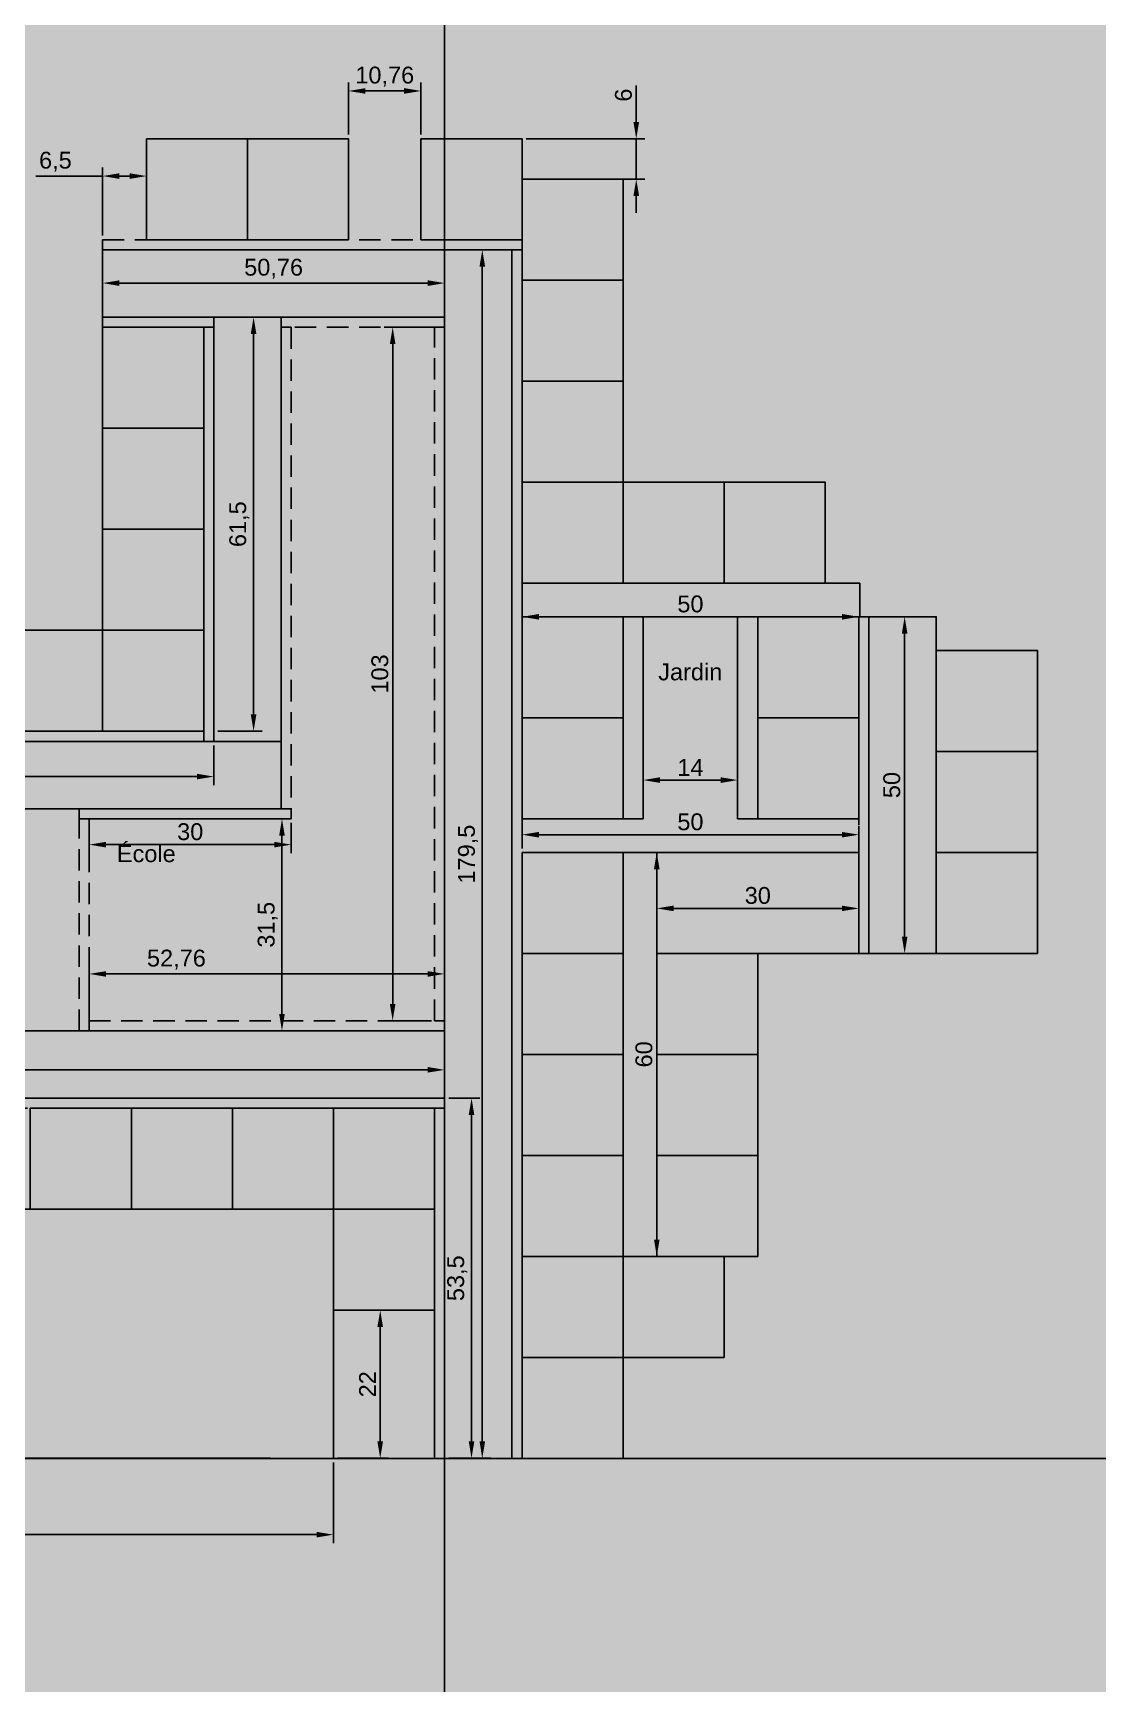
# Model space of a CAD drawing. Header units: metres. Extents: x 0 to 2792, y -15 to 2048.
# Drawn here: x 2281.3 to 2439.4, y 1564.7 to 1810 of the extents above; entities that cross this region are included whole.
import ezdxf

# ---------------------------------------------------------------- set-up
doc = ezdxf.new("R2010")
doc.units = ezdxf.units.M
doc.linetypes.add('CACHE2', pattern=[4.7625, 3.175, -1.5875])
for name, color, linetype in [('Batiment', 4, 'Continuous'), ('BG', 251, 'Continuous'), ('Plan', 3, 'Continuous'), ('Rue', 161, 'Continuous'), ('Sidewalk', 211, 'CACHE2'), ('Séparation', 10, 'Continuous')]:
    doc.layers.add(name, color=color, linetype=linetype)
doc.styles.get("Standard").update_dxf_attribs({"font": 'arial.ttf'})
doc.dimstyles.new('ISO-25', dxfattribs={"dimtxt": 2.5, "dimasz": 2.5, "dimexe": 1.25, "dimexo": 0.625, "dimtad": 1, "dimtxsty": 'Standard', "dimcen": 2.5, "dimadec": 0, "dimazin": 0, "dimtfac": 1, "dimtmove": 0, "dimatfit": 3, "dimfxl": 1, "dimarcsym": 0})

# ---------------------------------------------------------------- blocks, each defined once
blk = doc.blocks.new('*D170')
at = {"layer": 'Defpoints', "color": 0, "transparency": 16777216}
for p in [(2276.62, 1635.25), (2317.18, 1635.25), (2317.18, 1598.25)]:
    blk.add_point(p, dxfattribs=at)
at = {"layer": 'Plan', "color": 0, "lineweight": -2, "transparency": 16777216}
for p, q in [((2316.56, 1635.25), (2275.37, 1635.25)), ((2276.62, 1600.75), (2276.62, 1632.75)), ((2316.56, 1598.25), (2275.37, 1598.25))]:
    blk.add_line(p, q, dxfattribs=at)
at = {"layer": 'Plan', "color": 0, "transparency": 16777216}
for points in [[(2276.21, 1632.75), (2277.04, 1632.75), (2276.62, 1635.25)], [(2276.21, 1600.75), (2277.04, 1600.75), (2276.62, 1598.25)]]:
    blk.add_solid(points, dxfattribs=at)
at = {"layer": 'Plan', "color": 0, "transparency": 16777216, "insert": (2274.72, 1616.75), "char_height": 2.5, "attachment_point": 5, "rotation": 90}
blk.add_mtext('37', dxfattribs=at)
blk = doc.blocks.new('*D187')
at = {"layer": 'Defpoints', "color": 0, "transparency": 16777216}
for p in [(2325.88, 1620.25), (2332.83, 1620.25), (2325.88, 1598.25)]:
    blk.add_point(p, dxfattribs=at)
at = {"layer": 'Plan', "color": 0, "lineweight": -2, "transparency": 16777216}
for p, q in [((2326.51, 1620.25), (2334.08, 1620.25)), ((2332.83, 1600.75), (2332.83, 1617.75)), ((2326.51, 1598.25), (2334.08, 1598.25))]:
    blk.add_line(p, q, dxfattribs=at)
at = {"layer": 'Plan', "color": 0, "transparency": 16777216}
for points in [[(2332.41, 1617.75), (2333.24, 1617.75), (2332.83, 1620.25)], [(2332.41, 1600.75), (2333.24, 1600.75), (2332.83, 1598.25)]]:
    blk.add_solid(points, dxfattribs=at)
at = {"layer": 'Plan', "color": 0, "transparency": 16777216, "insert": (2330.95, 1609.25), "char_height": 2.5, "attachment_point": 5, "rotation": 90}
blk.add_mtext('22', dxfattribs=at)
blk = doc.blocks.new('*D188')
at = {"layer": 'Defpoints', "color": 0, "transparency": 16777216}
for p in [(2373.88, 1688.25), (2403.88, 1688.25), (2403.88, 1679.93)]:
    blk.add_point(p, dxfattribs=at)
at = {"layer": 'Plan', "color": 0, "lineweight": -2, "transparency": 16777216}
for p, q in [((2373.88, 1687.62), (2373.88, 1678.68)), ((2403.88, 1687.62), (2403.88, 1678.68)), ((2376.38, 1679.93), (2401.38, 1679.93))]:
    blk.add_line(p, q, dxfattribs=at)
at = {"layer": 'Plan', "color": 0, "transparency": 16777216}
for points in [[(2376.38, 1680.35), (2376.38, 1679.52), (2373.88, 1679.93)], [(2401.38, 1680.35), (2401.38, 1679.52), (2403.88, 1679.93)]]:
    blk.add_solid(points, dxfattribs=at)
at = {"layer": 'Plan', "color": 0, "transparency": 16777216, "insert": (2388.88, 1681.84), "char_height": 2.5, "attachment_point": 5}
blk.add_mtext('30', dxfattribs=at)
blk = doc.blocks.new('*D196')
at = {"layer": 'Defpoints', "color": 0, "transparency": 16777216}
for p in [(2216.62, 1598.25), (2325.88, 1598.25), (2325.88, 1586.91)]:
    blk.add_point(p, dxfattribs=at)
at = {"layer": 'Plan', "color": 0, "lineweight": -2, "transparency": 16777216}
for p, q in [((2216.62, 1597.62), (2216.62, 1585.66)), ((2325.88, 1597.62), (2325.88, 1585.66)), ((2219.12, 1586.91), (2323.38, 1586.91))]:
    blk.add_line(p, q, dxfattribs=at)
at = {"layer": 'Plan', "color": 0, "transparency": 16777216}
for points in [[(2219.12, 1587.32), (2219.12, 1586.49), (2216.62, 1586.91)], [(2323.38, 1587.32), (2323.38, 1586.49), (2325.88, 1586.91)]]:
    blk.add_solid(points, dxfattribs=at)
at = {"layer": 'Plan', "color": 0, "transparency": 16777216, "insert": (2271.25, 1589.03), "char_height": 2.5, "attachment_point": 5}
blk.add_mtext('109,26', dxfattribs=at)
blk = doc.blocks.new('*D197')
at = {"layer": 'Defpoints', "color": 0, "transparency": 16777216}
for p in [(2289.62, 1693.25), (2289.62, 1661.75), (2318.24, 1661.75)]:
    blk.add_point(p, dxfattribs=at)
at = {"layer": 'Plan', "color": 0, "lineweight": -2, "transparency": 16777216}
for p, q in [((2290.24, 1693.25), (2319.49, 1693.25)), ((2318.24, 1690.75), (2318.24, 1664.25)), ((2290.24, 1661.75), (2319.49, 1661.75))]:
    blk.add_line(p, q, dxfattribs=at)
at = {"layer": 'Plan', "color": 0, "transparency": 16777216}
for points in [[(2317.83, 1690.75), (2318.66, 1690.75), (2318.24, 1693.25)], [(2317.83, 1664.25), (2318.66, 1664.25), (2318.24, 1661.75)]]:
    blk.add_solid(points, dxfattribs=at)
at = {"layer": 'Plan', "color": 0, "transparency": 16777216, "insert": (2316.12, 1677.5), "char_height": 2.5, "attachment_point": 5, "rotation": 90}
blk.add_mtext('31,5', dxfattribs=at)
blk = doc.blocks.new('*D198')
at = {"layer": 'Defpoints', "color": 0, "transparency": 16777216}
for p in [(2334.68, 1766.25), (2340.88, 1766.25), (2340.88, 1663.25)]:
    blk.add_point(p, dxfattribs=at)
at = {"layer": 'Plan', "color": 0, "lineweight": -2, "transparency": 16777216}
for p, q in [((2340.26, 1766.25), (2333.43, 1766.25)), ((2334.68, 1665.75), (2334.68, 1763.75)), ((2340.26, 1663.25), (2333.43, 1663.25))]:
    blk.add_line(p, q, dxfattribs=at)
at = {"layer": 'Plan', "color": 0, "transparency": 16777216}
for points in [[(2334.26, 1763.75), (2335.09, 1763.75), (2334.68, 1766.25)], [(2334.26, 1665.75), (2335.09, 1665.75), (2334.68, 1663.25)]]:
    blk.add_solid(points, dxfattribs=at)
at = {"layer": 'Plan', "color": 0, "transparency": 16777216, "insert": (2332.78, 1714.75), "char_height": 2.5, "attachment_point": 5, "rotation": 90}
blk.add_mtext('103', dxfattribs=at)
blk = doc.blocks.new('*D199')
at = {"layer": 'Defpoints', "color": 0, "transparency": 16777216}
for p in [(2342.38, 1670.2), (2289.62, 1663.25), (2342.38, 1663.25)]:
    blk.add_point(p, dxfattribs=at)
at = {"layer": 'Plan', "color": 0, "lineweight": -2, "transparency": 16777216}
for p, q in [((2289.62, 1663.87), (2289.62, 1671.45)), ((2292.12, 1670.2), (2339.88, 1670.2)), ((2342.38, 1663.87), (2342.38, 1671.45))]:
    blk.add_line(p, q, dxfattribs=at)
at = {"layer": 'Plan', "color": 0, "transparency": 16777216}
for points in [[(2292.12, 1670.61), (2292.12, 1669.78), (2289.62, 1670.2)], [(2339.88, 1670.61), (2339.88, 1669.78), (2342.38, 1670.2)]]:
    blk.add_solid(points, dxfattribs=at)
at = {"layer": 'Plan', "color": 0, "transparency": 16777216, "insert": (2302.57, 1672.32), "char_height": 2.5, "attachment_point": 5}
blk.add_mtext('52,76', dxfattribs=at)
blk = doc.blocks.new('*D201')
at = {"layer": 'Defpoints', "color": 0, "transparency": 16777216}
for p in [(2289.62, 1693.25), (2319.62, 1693.25), (2319.62, 1689.4)]:
    blk.add_point(p, dxfattribs=at)
at = {"layer": 'Plan', "color": 0, "lineweight": -2, "transparency": 16777216}
for p, q in [((2289.62, 1692.62), (2289.62, 1688.15)), ((2319.62, 1692.62), (2319.62, 1688.15)), ((2292.12, 1689.4), (2317.12, 1689.4))]:
    blk.add_line(p, q, dxfattribs=at)
at = {"layer": 'Plan', "color": 0, "transparency": 16777216}
for points in [[(2292.12, 1689.82), (2292.12, 1688.99), (2289.62, 1689.4)], [(2317.12, 1689.82), (2317.12, 1688.99), (2319.62, 1689.4)]]:
    blk.add_solid(points, dxfattribs=at)
at = {"layer": 'Plan', "color": 0, "transparency": 16777216, "insert": (2304.62, 1691.31), "char_height": 2.5, "attachment_point": 5}
blk.add_mtext('30', dxfattribs=at)
blk = doc.blocks.new('*D203')
at = {"layer": 'Defpoints', "color": 0, "transparency": 16777216}
for p in [(2245.12, 1704.75), (2308.12, 1704.75), (2308.12, 1699.51)]:
    blk.add_point(p, dxfattribs=at)
at = {"layer": 'Plan', "color": 0, "lineweight": -2, "transparency": 16777216}
for p, q in [((2245.12, 1704.12), (2245.12, 1698.26)), ((2308.12, 1704.12), (2308.12, 1698.26)), ((2247.62, 1699.51), (2305.62, 1699.51))]:
    blk.add_line(p, q, dxfattribs=at)
at = {"layer": 'Plan', "color": 0, "transparency": 16777216}
for points in [[(2247.62, 1699.93), (2247.62, 1699.1), (2245.12, 1699.51)], [(2305.62, 1699.93), (2305.62, 1699.1), (2308.12, 1699.51)]]:
    blk.add_solid(points, dxfattribs=at)
at = {"layer": 'Plan', "color": 0, "transparency": 16777216, "insert": (2276.62, 1701.41), "char_height": 2.5, "attachment_point": 5}
blk.add_mtext('63', dxfattribs=at)
blk = doc.blocks.new('*D206')
at = {"layer": 'Defpoints', "color": 0, "transparency": 16777216}
for p in [(2291.62, 1772.81), (2291.62, 1767.75), (2342.38, 1767.75)]:
    blk.add_point(p, dxfattribs=at)
at = {"layer": 'Plan', "color": 0, "lineweight": -2, "transparency": 16777216}
for p, q in [((2291.62, 1768.37), (2291.62, 1774.06)), ((2342.38, 1768.37), (2342.38, 1774.06)), ((2339.88, 1772.81), (2294.12, 1772.81))]:
    blk.add_line(p, q, dxfattribs=at)
at = {"layer": 'Plan', "color": 0, "transparency": 16777216}
for points in [[(2294.12, 1773.23), (2294.12, 1772.39), (2291.62, 1772.81)], [(2339.88, 1773.23), (2339.88, 1772.39), (2342.38, 1772.81)]]:
    blk.add_solid(points, dxfattribs=at)
at = {"layer": 'Plan', "color": 0, "transparency": 16777216, "insert": (2317, 1774.94), "char_height": 2.5, "attachment_point": 5}
blk.add_mtext('50,76', dxfattribs=at)
blk = doc.blocks.new('*D207')
at = {"layer": 'Defpoints', "color": 0, "transparency": 16777216}
for p in [(2338.88, 1801.35), (2328.12, 1794.25), (2338.88, 1794.25)]:
    blk.add_point(p, dxfattribs=at)
at = {"layer": 'Plan', "color": 0, "lineweight": -2, "transparency": 16777216}
for p, q in [((2328.12, 1794.87), (2328.12, 1802.6)), ((2338.88, 1794.87), (2338.88, 1802.6)), ((2330.62, 1801.35), (2336.38, 1801.35))]:
    blk.add_line(p, q, dxfattribs=at)
at = {"layer": 'Plan', "color": 0, "transparency": 16777216}
for points in [[(2330.62, 1801.77), (2330.62, 1800.94), (2328.12, 1801.35)], [(2336.38, 1801.77), (2336.38, 1800.94), (2338.88, 1801.35)]]:
    blk.add_solid(points, dxfattribs=at)
at = {"layer": 'Plan', "color": 0, "transparency": 16777216, "insert": (2333.5, 1803.48), "char_height": 2.5, "attachment_point": 5}
blk.add_mtext('10,76', dxfattribs=at)
blk = doc.blocks.new('*D208')
at = {"layer": 'Defpoints', "color": 0, "transparency": 16777216}
for p in [(2298.12, 1788.71), (2291.62, 1779.25), (2298.12, 1779.25)]:
    blk.add_point(p, dxfattribs=at)
at = {"layer": 'Plan', "color": 0, "lineweight": -2, "transparency": 16777216}
for p, q in [((2291.62, 1788.71), (2281.69, 1788.71)), ((2291.62, 1779.87), (2291.62, 1789.96)), ((2295.62, 1788.71), (2294.12, 1788.71)), ((2298.12, 1779.87), (2298.12, 1789.96))]:
    blk.add_line(p, q, dxfattribs=at)
at = {"layer": 'Plan', "color": 0, "transparency": 16777216}
for points in [[(2294.12, 1789.13), (2294.12, 1788.29), (2291.62, 1788.71)], [(2295.62, 1789.13), (2295.62, 1788.29), (2298.12, 1788.71)]]:
    blk.add_solid(points, dxfattribs=at)
at = {"layer": 'Plan', "color": 0, "transparency": 16777216, "insert": (2284.61, 1790.84), "char_height": 2.5, "attachment_point": 5}
blk.add_mtext('6,5', dxfattribs=at)
blk = doc.blocks.new('*D209')
at = {"layer": 'Defpoints', "color": 0, "transparency": 16777216}
for p in [(2353.88, 1794.25), (2353.88, 1788.25), (2370.84, 1788.25)]:
    blk.add_point(p, dxfattribs=at)
at = {"layer": 'Plan', "color": 0, "lineweight": -2, "transparency": 16777216}
for p, q in [((2370.84, 1796.75), (2370.84, 1802.18)), ((2354.51, 1794.25), (2372.09, 1794.25)), ((2370.84, 1788.25), (2370.84, 1794.25)), ((2354.51, 1788.25), (2372.09, 1788.25)), ((2370.84, 1785.75), (2370.84, 1783.25))]:
    blk.add_line(p, q, dxfattribs=at)
at = {"layer": 'Plan', "color": 0, "transparency": 16777216}
for points in [[(2370.42, 1796.75), (2371.26, 1796.75), (2370.84, 1794.25)], [(2370.42, 1785.75), (2371.26, 1785.75), (2370.84, 1788.25)]]:
    blk.add_solid(points, dxfattribs=at)
at = {"layer": 'Plan', "color": 0, "transparency": 16777216, "insert": (2368.94, 1800.73), "char_height": 2.5, "attachment_point": 5, "rotation": 90}
blk.add_mtext('6', dxfattribs=at)
blk = doc.blocks.new('*D218')
at = {"layer": 'Defpoints', "color": 0, "transparency": 16777216}
for p in [(2308.12, 1767.75), (2308.12, 1706.25), (2314.03, 1706.25)]:
    blk.add_point(p, dxfattribs=at)
at = {"layer": 'Plan', "color": 0, "lineweight": -2, "transparency": 16777216}
for p, q in [((2308.74, 1767.75), (2315.28, 1767.75)), ((2314.03, 1765.25), (2314.03, 1708.75)), ((2308.74, 1706.25), (2315.28, 1706.25))]:
    blk.add_line(p, q, dxfattribs=at)
at = {"layer": 'Plan', "color": 0, "transparency": 16777216}
for points in [[(2313.61, 1765.25), (2314.44, 1765.25), (2314.03, 1767.75)], [(2313.61, 1708.75), (2314.44, 1708.75), (2314.03, 1706.25)]]:
    blk.add_solid(points, dxfattribs=at)
at = {"layer": 'Plan', "color": 0, "transparency": 16777216, "insert": (2311.9, 1737), "char_height": 2.5, "attachment_point": 5, "rotation": 90}
blk.add_mtext('61,5', dxfattribs=at)
blk = doc.blocks.new('*D220')
at = {"layer": 'Defpoints', "color": 0, "transparency": 16777216}
for p in [(2205.12, 1661.75), (2342.38, 1655.95), (2342.38, 1651.75)]:
    blk.add_point(p, dxfattribs=at)
at = {"layer": 'Plan', "color": 0, "lineweight": -2, "transparency": 16777216}
for p, q in [((2205.12, 1661.12), (2205.12, 1654.7)), ((2207.62, 1655.95), (2339.88, 1655.95)), ((2342.38, 1652.37), (2342.38, 1657.2))]:
    blk.add_line(p, q, dxfattribs=at)
at = {"layer": 'Plan', "color": 0, "transparency": 16777216}
for points in [[(2207.62, 1656.37), (2207.62, 1655.54), (2205.12, 1655.95)], [(2339.88, 1656.37), (2339.88, 1655.54), (2342.38, 1655.95)]]:
    blk.add_solid(points, dxfattribs=at)
at = {"layer": 'Plan', "color": 0, "transparency": 16777216, "insert": (2273.75, 1658.08), "char_height": 2.5, "attachment_point": 5}
blk.add_mtext('137,26', dxfattribs=at)
blk = doc.blocks.new('*D221')
at = {"layer": 'Defpoints', "color": 0, "transparency": 16777216}
for p in [(2342.38, 1777.75), (2342.38, 1598.25), (2347.98, 1598.25)]:
    blk.add_point(p, dxfattribs=at)
at = {"layer": 'Plan', "color": 0, "lineweight": -2, "transparency": 16777216}
for p, q in [((2343.01, 1777.75), (2349.23, 1777.75)), ((2347.98, 1775.25), (2347.98, 1600.75)), ((2343.01, 1598.25), (2349.23, 1598.25))]:
    blk.add_line(p, q, dxfattribs=at)
at = {"layer": 'Plan', "color": 0, "transparency": 16777216}
for points in [[(2347.57, 1775.25), (2348.4, 1775.25), (2347.98, 1777.75)], [(2347.57, 1600.75), (2348.4, 1600.75), (2347.98, 1598.25)]]:
    blk.add_solid(points, dxfattribs=at)
at = {"layer": 'Plan', "color": 0, "transparency": 16777216, "insert": (2345.86, 1688), "char_height": 2.5, "attachment_point": 5, "rotation": 90}
blk.add_mtext('179,5', dxfattribs=at)
blk = doc.blocks.new('*D222')
at = {"layer": 'Defpoints', "color": 0, "transparency": 16777216}
for p in [(2368.88, 1688.25), (2368.88, 1628.25), (2373.88, 1628.25)]:
    blk.add_point(p, dxfattribs=at)
at = {"layer": 'Plan', "color": 0, "lineweight": -2, "transparency": 16777216}
for p, q in [((2369.51, 1688.25), (2375.13, 1688.25)), ((2373.88, 1685.75), (2373.88, 1630.75)), ((2369.51, 1628.25), (2375.13, 1628.25))]:
    blk.add_line(p, q, dxfattribs=at)
at = {"layer": 'Plan', "color": 0, "transparency": 16777216}
for points in [[(2373.47, 1685.75), (2374.3, 1685.75), (2373.88, 1688.25)], [(2373.47, 1630.75), (2374.3, 1630.75), (2373.88, 1628.25)]]:
    blk.add_solid(points, dxfattribs=at)
at = {"layer": 'Plan', "color": 0, "transparency": 16777216, "insert": (2371.98, 1658.25), "char_height": 2.5, "attachment_point": 5, "rotation": 90}
blk.add_mtext('60', dxfattribs=at)
blk = doc.blocks.new('*D223')
at = {"layer": 'Defpoints', "color": 0, "transparency": 16777216}
for p in [(2385.88, 1698.99), (2371.88, 1693.25), (2385.88, 1693.25)]:
    blk.add_point(p, dxfattribs=at)
at = {"layer": 'Plan', "color": 0, "lineweight": -2, "transparency": 16777216}
for p, q in [((2371.88, 1693.87), (2371.88, 1700.24)), ((2385.88, 1693.87), (2385.88, 1700.24)), ((2374.38, 1698.99), (2383.38, 1698.99))]:
    blk.add_line(p, q, dxfattribs=at)
at = {"layer": 'Plan', "color": 0, "transparency": 16777216}
for points in [[(2374.38, 1699.41), (2374.38, 1698.57), (2371.88, 1698.99)], [(2383.38, 1699.41), (2383.38, 1698.57), (2385.88, 1698.99)]]:
    blk.add_solid(points, dxfattribs=at)
at = {"layer": 'Plan', "color": 0, "transparency": 16777216, "insert": (2378.88, 1700.87), "char_height": 2.5, "attachment_point": 5}
blk.add_mtext('14', dxfattribs=at)
blk = doc.blocks.new('*D224')
at = {"layer": 'Defpoints', "color": 0, "transparency": 16777216}
for p in [(2353.88, 1698.99), (2403.88, 1690.88), (2403.88, 1688.25)]:
    blk.add_point(p, dxfattribs=at)
at = {"layer": 'Plan', "color": 0, "lineweight": -2, "transparency": 16777216}
for p, q in [((2353.88, 1698.36), (2353.88, 1689.63)), ((2403.88, 1688.87), (2403.88, 1692.13)), ((2356.38, 1690.88), (2401.38, 1690.88))]:
    blk.add_line(p, q, dxfattribs=at)
at = {"layer": 'Plan', "color": 0, "transparency": 16777216}
for points in [[(2356.38, 1691.29), (2356.38, 1690.46), (2353.88, 1690.88)], [(2401.38, 1691.29), (2401.38, 1690.46), (2403.88, 1690.88)]]:
    blk.add_solid(points, dxfattribs=at)
at = {"layer": 'Plan', "color": 0, "transparency": 16777216, "insert": (2378.88, 1692.78), "char_height": 2.5, "attachment_point": 5}
blk.add_mtext('50', dxfattribs=at)
blk = doc.blocks.new('*D225')
at = {"layer": 'Defpoints', "color": 0, "transparency": 16777216}
for p in [(2415.38, 1723.25), (2410.68, 1673.25), (2415.38, 1673.25)]:
    blk.add_point(p, dxfattribs=at)
at = {"layer": 'Plan', "color": 0, "lineweight": -2, "transparency": 16777216}
for p, q in [((2414.76, 1723.25), (2409.43, 1723.25)), ((2410.68, 1720.75), (2410.68, 1675.75)), ((2414.76, 1673.25), (2409.43, 1673.25))]:
    blk.add_line(p, q, dxfattribs=at)
at = {"layer": 'Plan', "color": 0, "transparency": 16777216}
for points in [[(2410.27, 1720.75), (2411.1, 1720.75), (2410.68, 1723.25)], [(2410.27, 1675.75), (2411.1, 1675.75), (2410.68, 1673.25)]]:
    blk.add_solid(points, dxfattribs=at)
at = {"layer": 'Plan', "color": 0, "transparency": 16777216, "insert": (2408.78, 1698.25), "char_height": 2.5, "attachment_point": 5, "rotation": 90}
blk.add_mtext('50', dxfattribs=at)
blk = doc.blocks.new('*D226')
at = {"layer": 'Defpoints', "color": 0, "transparency": 16777216}
for p in [(2353.88, 1723.25), (2403.88, 1723.25), (2403.88, 1723.24)]:
    blk.add_point(p, dxfattribs=at)
at = {"layer": 'Plan', "color": 0, "lineweight": -2, "transparency": 16777216}
for p, q in [((2353.88, 1722.62), (2353.88, 1721.99)), ((2356.38, 1723.24), (2401.38, 1723.24)), ((2403.88, 1722.62), (2403.88, 1721.99))]:
    blk.add_line(p, q, dxfattribs=at)
at = {"layer": 'Plan', "color": 0, "transparency": 16777216}
for points in [[(2356.38, 1723.66), (2356.38, 1722.83), (2353.88, 1723.24)], [(2401.38, 1723.66), (2401.38, 1722.83), (2403.88, 1723.24)]]:
    blk.add_solid(points, dxfattribs=at)
at = {"layer": 'Plan', "color": 0, "transparency": 16777216, "insert": (2378.88, 1725.14), "char_height": 2.5, "attachment_point": 5}
blk.add_mtext('50', dxfattribs=at)
blk = doc.blocks.new('*D229')
at = {"layer": 'Defpoints', "color": 0, "transparency": 16777216}
for p in [(2342.38, 1651.75), (2342.38, 1598.25), (2346.38, 1598.25)]:
    blk.add_point(p, dxfattribs=at)
at = {"layer": 'Plan', "color": 0, "lineweight": -2, "transparency": 16777216}
for p, q in [((2343.01, 1651.75), (2347.63, 1651.75)), ((2346.38, 1649.25), (2346.38, 1600.75)), ((2343.01, 1598.25), (2347.63, 1598.25))]:
    blk.add_line(p, q, dxfattribs=at)
at = {"layer": 'Plan', "color": 0, "transparency": 16777216}
for points in [[(2345.97, 1649.25), (2346.8, 1649.25), (2346.38, 1651.75)], [(2345.97, 1600.75), (2346.8, 1600.75), (2346.38, 1598.25)]]:
    blk.add_solid(points, dxfattribs=at)
at = {"layer": 'Plan', "color": 0, "transparency": 16777216, "insert": (2344.26, 1625), "char_height": 2.5, "attachment_point": 5, "rotation": 90}
blk.add_mtext('53,5', dxfattribs=at)

msp = doc.modelspace()

# ---------------------------------------------------------------- linework, layer by layer
at = {"layer": 'Batiment'}
for points in [[(2298.118, 1794.245), (2313.118, 1794.245), (2313.118, 1779.245), (2298.118, 1779.245)], [(2313.118, 1794.245), (2328.118, 1794.245), (2328.118, 1779.245), (2313.118, 1779.245)], [(2338.882, 1794.245), (2353.882, 1794.245), (2353.882, 1779.245), (2338.882, 1779.245)], [(2353.882, 1788.245), (2368.882, 1788.245), (2368.882, 1773.245), (2353.882, 1773.245)], [(2353.882, 1773.245), (2368.882, 1773.245), (2368.882, 1758.245), (2353.882, 1758.245)], [(2291.618, 1766.245), (2306.618, 1766.245), (2306.618, 1751.245), (2291.618, 1751.245)], [(2353.882, 1758.245), (2368.882, 1758.245), (2368.882, 1743.245), (2353.882, 1743.245)], [(2291.618, 1751.245), (2306.618, 1751.245), (2306.618, 1736.245), (2291.618, 1736.245)], [(2353.882, 1743.245), (2368.882, 1743.245), (2368.882, 1728.245), (2353.882, 1728.245)], [(2368.882, 1743.245), (2383.882, 1743.245), (2383.882, 1728.245), (2368.882, 1728.245)], [(2383.882, 1743.245), (2398.882, 1743.245), (2398.882, 1728.245), (2383.882, 1728.245)], [(2291.618, 1736.245), (2306.618, 1736.245), (2306.618, 1721.245), (2291.618, 1721.245)], [(2353.882, 1723.245), (2368.882, 1723.245), (2368.882, 1708.245), (2353.882, 1708.245)], [(2388.882, 1723.245), (2403.882, 1723.245), (2403.882, 1708.245), (2388.882, 1708.245)], [(2276.618, 1721.245), (2291.618, 1721.245), (2291.618, 1706.245), (2276.618, 1706.245)], [(2291.618, 1721.245), (2306.618, 1721.245), (2306.618, 1706.245), (2291.618, 1706.245)], [(2415.382, 1718.245), (2430.382, 1718.245), (2430.382, 1703.245), (2415.382, 1703.245)], [(2353.882, 1708.245), (2368.882, 1708.245), (2368.882, 1693.245), (2353.882, 1693.245)], [(2388.882, 1708.245), (2403.882, 1708.245), (2403.882, 1693.245), (2388.882, 1693.245)], [(2415.382, 1703.245), (2430.382, 1703.245), (2430.382, 1688.245), (2415.382, 1688.245)], [(2353.882, 1688.245), (2368.882, 1688.245), (2368.882, 1673.245), (2353.882, 1673.245)], [(2373.882, 1688.245), (2403.882, 1688.245), (2403.882, 1673.245), (2373.882, 1673.245)], [(2415.382, 1688.245), (2430.382, 1688.245), (2430.382, 1673.245), (2415.382, 1673.245)], [(2353.882, 1673.245), (2368.882, 1673.245), (2368.882, 1658.245), (2353.882, 1658.245)], [(2373.882, 1673.245), (2388.882, 1673.245), (2388.882, 1658.245), (2373.882, 1658.245)], [(2353.882, 1658.245), (2368.882, 1658.245), (2368.882, 1643.245), (2353.882, 1643.245)], [(2373.882, 1658.245), (2388.882, 1658.245), (2388.882, 1643.245), (2373.882, 1643.245)], [(2280.882, 1650.245), (2295.882, 1650.245), (2295.882, 1635.245), (2280.882, 1635.245)], [(2295.882, 1650.245), (2310.882, 1650.245), (2310.882, 1635.245), (2295.882, 1635.245)], [(2310.882, 1650.245), (2325.882, 1650.245), (2325.882, 1635.245), (2310.882, 1635.245)], [(2325.882, 1650.245), (2340.882, 1650.245), (2340.882, 1635.245), (2325.882, 1635.245)], [(2353.882, 1643.245), (2368.882, 1643.245), (2368.882, 1628.245), (2353.882, 1628.245)], [(2373.882, 1643.245), (2388.882, 1643.245), (2388.882, 1628.245), (2373.882, 1628.245)], [(2325.882, 1635.245), (2340.882, 1635.245), (2340.882, 1620.245), (2325.882, 1620.245)], [(2353.882, 1628.245), (2368.882, 1628.245), (2368.882, 1613.245), (2353.882, 1613.245)], [(2368.882, 1628.245), (2383.882, 1628.245), (2383.882, 1613.245), (2368.882, 1613.245)], [(2325.882, 1620.245), (2340.882, 1620.245), (2340.882, 1598.245), (2325.882, 1598.245)], [(2353.882, 1613.245), (2368.882, 1613.245), (2368.882, 1598.245), (2353.882, 1598.245)]]:
    msp.add_lwpolyline(points, close=True, dxfattribs=at)
at = {"layer": 'BG'}
msp.add_solid([(1892.118, 2048.245), (2792.118, 2048.245), (1892.118, 1148.245), (2792.118, 1148.245)], dxfattribs=at)
at = {"layer": 'Rue'}
for points in [[(2342.382, 1777.745), (2342.382, 1767.745), (2291.618, 1767.745), (2291.618, 1777.745)], [(2342.382, 1777.745), (2352.382, 1777.745), (2352.382, 1598.245), (2342.382, 1598.245)], [(2308.118, 1767.745), (2318.118, 1767.745), (2318.118, 1704.745), (2308.118, 1704.745)], [(2404.007, 1728.239), (2404.007, 1723.239), (2353.882, 1723.245), (2353.882, 1728.245)], [(2368.882, 1723.245), (2371.882, 1723.245), (2371.882, 1693.245), (2368.882, 1693.245)], [(2385.882, 1723.245), (2388.882, 1723.245), (2388.882, 1693.245), (2385.882, 1693.245)], [(2405.382, 1723.245), (2415.382, 1723.245), (2415.382, 1673.245), (2405.382, 1673.245)], [(2318.118, 1704.745), (2318.118, 1694.745), (2173.618, 1694.745), (2173.618, 1704.745)], [(2368.882, 1688.245), (2373.882, 1688.245), (2373.882, 1628.245), (2368.882, 1628.245)], [(2342.382, 1661.745), (2342.382, 1651.745), (2205.118, 1651.745), (2205.118, 1661.745)]]:
    msp.add_lwpolyline(points, close=True, dxfattribs=at)
at = {"layer": 'Sidewalk'}
for points in [[(2291.618, 1777.745), (2291.618, 1779.245), (2353.882, 1779.245), (2353.882, 1777.745)], [(2352.382, 1777.745), (2353.882, 1777.745), (2353.882, 1598.245), (2352.382, 1598.245)], [(2291.618, 1766.245), (2291.618, 1767.745), (2308.118, 1767.745), (2308.118, 1766.245)], [(2306.618, 1766.245), (2308.118, 1766.245), (2308.118, 1704.745), (2306.618, 1704.745)], [(2318.118, 1766.245), (2318.118, 1767.745), (2342.382, 1767.745), (2342.382, 1766.245)], [(2318.118, 1766.245), (2319.618, 1766.245), (2319.618, 1694.745), (2318.118, 1694.745)], [(2340.882, 1766.245), (2342.382, 1766.245), (2342.382, 1663.245), (2340.882, 1663.245)], [(2403.882, 1723.245), (2405.382, 1723.245), (2405.382, 1673.245), (2403.882, 1673.245)], [(2245.118, 1704.745), (2245.118, 1706.245), (2306.618, 1706.245), (2306.618, 1704.745)], [(2288.118, 1693.245), (2288.118, 1694.745), (2319.618, 1694.745), (2319.618, 1693.245)], [(2288.118, 1693.245), (2289.618, 1693.245), (2289.618, 1661.745), (2288.118, 1661.745)], [(2289.618, 1661.745), (2289.618, 1663.245), (2342.382, 1663.245), (2342.382, 1661.745)], [(2215.118, 1650.245), (2215.118, 1651.745), (2342.382, 1651.745), (2342.382, 1650.245)], [(2340.882, 1650.245), (2342.382, 1650.245), (2342.382, 1598.245), (2340.882, 1598.245)]]:
    msp.add_lwpolyline(points, close=True, dxfattribs=at)
at = {"layer": 'Séparation'}
for p, q in [((2342.382, 1948.245), (2342.382, 1248.245)), ((1992.118, 1598.245), (2692.118, 1598.245))]:
    msp.add_line(p, q, dxfattribs=at)

# ---------------------------------------------------------------- texts
at = {"layer": 'Plan', "char_height": 2.5, "attachment_point": 1}
for s, width, insert in [('Jardin', 9.44996, (2374.102, 1716.31)), ('École', 20.09345, (2293.732, 1689.304))]:
    msp.add_mtext_dynamic_manual_height_columns(s, width=width, gutter_width=12.5, heights=[0], dxfattribs=dict(at, insert=insert))

# ---------------------------------------------------------------- dimensions: what is measured, and where the dimension line sits
at = {"layer": 'Plan'}
for base, p1, p2, picture, middle in [((2338.882, 1801.355), (2328.118, 1794.245), (2338.882, 1794.245), '*D207', (2333.5, 1803.482)), ((2291.618, 1772.811), (2342.382, 1767.745), (2291.618, 1767.745), '*D206', (2317, 1774.938)), ((2403.882, 1723.242), (2353.882, 1723.245), (2403.882, 1723.245), '*D226', (2378.882, 1725.143)), ((2308.118, 1699.512), (2245.118, 1704.745), (2308.118, 1704.745), '*D203', (2276.618, 1701.414)), ((2385.882, 1698.989), (2371.882, 1693.245), (2385.882, 1693.245), '*D223', (2378.882, 1700.869)), ((2403.882, 1690.875), (2353.882, 1698.989), (2403.882, 1688.245), '*D224', (2378.882, 1692.777)), ((2319.618, 1689.405), (2289.618, 1693.245), (2319.618, 1693.245), '*D201', (2304.618, 1691.307)), ((2403.882, 1679.933), (2373.882, 1688.245), (2403.882, 1688.245), '*D188', (2388.882, 1681.836)), ((2342.382, 1655.955), (2205.118, 1661.745), (2342.382, 1651.745), '*D220', (2273.75, 1658.082)), ((2325.882, 1586.905), (2216.618, 1598.245), (2325.882, 1598.245), '*D196', (2271.25, 1589.033))]:
    dim = msp.add_linear_dim(base=base, p1=p1, p2=p2, dimstyle='ISO-25', dxfattribs=at)
    dim.commit()
    dim.dimension.update_dxf_attribs({"geometry": picture, "text_midpoint": middle})
for base, p1, p2, picture, middle in [((2370.84, 1788.245), (2353.882, 1794.245), (2353.882, 1788.245), '*D209', (2370.84, 1800.73)), ((2314.028, 1706.245), (2308.118, 1767.745), (2308.118, 1706.245), '*D218', (2314.028, 1736.995))]:
    dim = msp.add_linear_dim(base=base, p1=p1, p2=p2, angle=90, dimstyle='ISO-25', dxfattribs=at)
    dim.commit()
    dim.dimension.update_dxf_attribs({"geometry": picture, "text_midpoint": middle, "dimtype": 160})
for base, p1, p2, picture, middle in [((2298.118, 1788.708), (2291.618, 1779.245), (2298.118, 1779.245), '*D208', (2284.607, 1788.708)), ((2342.382, 1670.197), (2289.618, 1663.245), (2342.382, 1663.245), '*D199', (2302.573, 1670.197))]:
    dim = msp.add_linear_dim(base=base, p1=p1, p2=p2, dimstyle='ISO-25', dxfattribs=at)
    dim.commit()
    dim.dimension.update_dxf_attribs({"geometry": picture, "text_midpoint": middle, "dimtype": 160})
for base, p1, p2, picture, middle in [((2347.983, 1598.245), (2342.382, 1777.745), (2342.382, 1598.245), '*D221', (2345.856, 1687.995)), ((2334.678, 1766.245), (2340.882, 1663.245), (2340.882, 1766.245), '*D198', (2332.776, 1714.745)), ((2410.684, 1673.245), (2415.382, 1723.245), (2415.382, 1673.245), '*D225', (2408.783, 1698.245)), ((2318.244, 1661.745), (2289.618, 1693.245), (2289.618, 1661.745), '*D197', (2316.117, 1677.495)), ((2373.882, 1628.245), (2368.882, 1688.245), (2368.882, 1628.245), '*D222', (2371.981, 1658.245)), ((2346.383, 1598.245), (2342.382, 1651.745), (2342.382, 1598.245), '*D229', (2344.256, 1624.995)), ((2276.622, 1635.245), (2317.184, 1598.245), (2317.184, 1635.245), '*D170', (2274.72, 1616.745)), ((2332.828, 1620.245), (2325.882, 1598.245), (2325.882, 1620.245), '*D187', (2330.948, 1609.245))]:
    dim = msp.add_linear_dim(base=base, p1=p1, p2=p2, angle=90, dimstyle='ISO-25', dxfattribs=at)
    dim.commit()
    dim.dimension.update_dxf_attribs({"geometry": picture, "text_midpoint": middle})

doc.saveas('drawing.dxf')
